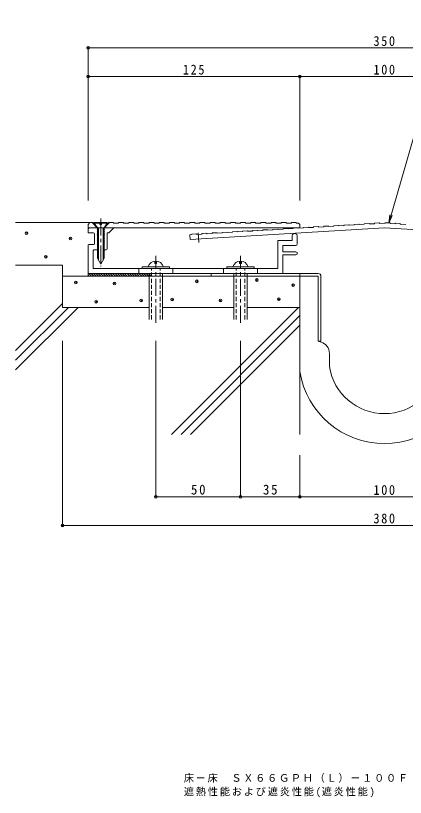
# Model space of a CAD drawing. Units: millimetres at full size, sheet at 1:2. Extents: x -262 to 356, y -274 to 198.
# Drawn here: x -262.4 to -32.4, y -273.7 to 187.8 of the extents above; entities that cross this region are included whole.
import ezdxf

# ---------------------------------------------------------------- set-up
doc = ezdxf.new("R2010")
doc.units = ezdxf.units.MM
doc.header["$LTSCALE"] = 2
doc.header["$PDMODE"] = 32
doc.header["$PDSIZE"] = 1.6
doc.linetypes.add('CHAIN1', pattern=[8, 5, -1, 1, -1])
doc.linetypes.add('DASHED1', pattern=[1.8, 1.2, -0.6])
for name, color, linetype, lineweight in [('D-0', 3, 'Continuous', 9), ('D-1', 2, 'Continuous', 9), ('D-2', 3, 'Continuous', 9), ('D-3', 6, 'Continuous', 5), ('D-4', 7, 'Continuous', 9), ('D-5', 7, 'Continuous', 9)]:
    doc.layers.add(name, color=color, linetype=linetype, lineweight=lineweight)
doc.styles.add('ＭＳ ゴシック', font='')
doc.styles.get('ＭＳ ゴシック').set_extended_font_data('MS Gothic')

msp = doc.modelspace()

# ---------------------------------------------------------------- linework, layer by layer
at = {"layer": 'D-0'}
for p, q in [((-219.688, 64.619), (-218.688, 65.619)), ((-219.688, 64.619), (-219.688, 62.619)), ((-214.288, 62.619), (-217.288, 65.619)), ((-210.088, 62.619), (-207.088, 65.619)), ((-95.393, 65.319), (-94.693, 64.619)), ((-94.693, 64.619), (-94.693, 62.619)), ((-59.796, 64.713), (-62.491, 64.551)), ((-56.636, 64.652), (-59.631, 64.473)), ((-56.643, 64.752), (-56.636, 64.652)), ((-53.807, 65.072), (-56.502, 64.911)), ((-53.648, 64.932), (-53.642, 64.832)), ((-50.647, 65.012), (-53.642, 64.832)), ((-50.653, 65.111), (-50.647, 65.012)), ((-47.817, 65.432), (-50.513, 65.27)), ((-47.659, 65.291), (-47.653, 65.191)), ((-44.693, 65.369), (-47.653, 65.191)), ((-44.693, 65.369), (-44.359, 65.349)), ((-44.353, 65.449), (-44.359, 65.349)), ((-41.499, 65.428), (-44.194, 65.589)), ((-41.358, 65.269), (-41.364, 65.169)), ((-41.364, 65.169), (-38.37, 64.989)), ((-38.364, 65.089), (-38.37, 64.989)), ((-35.51, 65.068), (-38.205, 65.23)), ((-35.369, 64.91), (-35.375, 64.81)), ((-35.375, 64.81), (-32.381, 64.63)), ((-32.375, 64.73), (-32.381, 64.63)), ((-94.693, 62.619), (-219.688, 62.619)), ((-44.693, 62.614), (-159.44, 55.729)), ((-137.656, 60.041), (-140.351, 59.88)), ((-134.502, 60.08), (-134.496, 59.98)), ((-131.667, 60.401), (-134.362, 60.239)), ((-131.508, 60.26), (-131.502, 60.16)), ((-128.507, 60.34), (-131.502, 60.16)), ((-128.513, 60.439), (-128.507, 60.34)), ((-125.677, 60.76), (-128.372, 60.598)), ((-125.519, 60.619), (-125.513, 60.519)), ((-122.518, 60.699), (-125.513, 60.519)), ((-122.524, 60.799), (-122.518, 60.699)), ((-119.688, 61.119), (-122.383, 60.958)), ((-119.529, 60.979), (-119.523, 60.879)), ((-116.529, 61.058), (-119.523, 60.879)), ((-116.535, 61.158), (-116.529, 61.058)), ((-113.699, 61.479), (-116.394, 61.317)), ((-113.54, 61.338), (-113.534, 61.238)), ((-110.54, 61.418), (-113.534, 61.238)), ((-110.546, 61.518), (-110.54, 61.418)), ((-107.71, 61.838), (-110.405, 61.676)), ((-107.551, 61.697), (-107.545, 61.597)), ((-104.55, 61.777), (-107.545, 61.597)), ((-104.556, 61.877), (-104.55, 61.777)), ((-101.72, 62.198), (-104.416, 62.036)), ((-101.562, 62.057), (-101.556, 61.957)), ((-98.561, 62.137), (-101.556, 61.957)), ((-98.567, 62.236), (-98.561, 62.137)), ((-95.731, 62.557), (-98.426, 62.395)), ((-95.572, 62.416), (-95.567, 62.316)), ((-92.572, 62.496), (-95.567, 62.316)), ((-92.578, 62.596), (-92.572, 62.496)), ((-89.742, 62.916), (-92.437, 62.754)), ((-89.583, 62.775), (-89.577, 62.676)), ((-86.583, 62.855), (-89.577, 62.676)), ((-86.589, 62.955), (-86.583, 62.855)), ((-83.753, 63.276), (-86.448, 63.114)), ((-83.594, 63.135), (-83.588, 63.035)), ((-80.593, 63.215), (-83.588, 63.035)), ((-80.599, 63.314), (-80.593, 63.215)), ((-77.763, 63.635), (-80.459, 63.473)), ((-77.605, 63.494), (-77.599, 63.394)), ((-74.604, 63.574), (-77.599, 63.394)), ((-74.61, 63.674), (-74.604, 63.574)), ((-71.774, 63.994), (-74.469, 63.833)), ((-71.616, 63.854), (-71.61, 63.754)), ((-68.615, 63.933), (-71.61, 63.754)), ((-68.621, 64.033), (-68.615, 63.933)), ((-65.785, 64.354), (-68.48, 64.192)), ((-65.626, 64.213), (-65.62, 64.113)), ((-62.626, 64.293), (-65.62, 64.113)), ((-62.632, 64.393), (-62.626, 64.293)), ((-59.637, 64.572), (-59.631, 64.473)), ((-158.453, 58.543), (-159.605, 58.474)), ((-159.605, 58.474), (-159.44, 55.729)), ((-158.459, 58.643), (-158.453, 58.543)), ((-155.623, 58.963), (-158.319, 58.801)), ((-155.465, 58.822), (-155.459, 58.722)), ((-152.464, 58.902), (-155.459, 58.722)), ((-152.47, 59.002), (-152.464, 58.902)), ((-149.634, 59.323), (-152.329, 59.161)), ((-149.476, 59.182), (-149.47, 59.082)), ((-146.475, 59.262), (-149.47, 59.082)), ((-146.481, 59.361), (-146.475, 59.262)), ((-143.645, 59.682), (-146.34, 59.52)), ((-143.486, 59.541), (-143.48, 59.441)), ((-140.486, 59.621), (-143.48, 59.441)), ((-140.492, 59.721), (-140.486, 59.621)), ((-137.497, 59.9), (-137.491, 59.801)), ((-134.496, 59.98), (-137.491, 59.801))]:
    msp.add_line(p, q, dxfattribs=at)
at = {"layer": 'D-0', "linetype": 'CHAIN1'}
msp.add_line((-154.67, 59.703), (-154.319, 53.856), dxfattribs=at)
at = {"layer": 'D-0'}
msp.add_lwpolyline([(-44.693, 62.614), (70.069, 55.728), (70.249, 58.722)], dxfattribs=at)
for centre, start, end in [((-59.787, 64.563), 3.43707, 93.43044), ((-56.493, 64.761), 93.4371, 183.43083), ((-53.798, 64.923), 3.43707, 93.43044), ((-50.504, 65.12), 93.4375, 183.43083), ((-47.808, 65.282), 3.43044, 93.43083), ((-44.203, 65.44), 86.56955, 176.5629), ((-41.508, 65.278), 356.56917, 86.5629), ((-38.214, 65.08), 86.56955, 176.5629), ((-35.519, 64.919), 356.56917, 86.5629), ((-137.647, 59.891), 3.43707, 93.43044), ((-134.353, 60.089), 93.4375, 183.43083), ((-131.658, 60.251), 3.43707, 93.43044), ((-128.363, 60.448), 93.4371, 183.43083), ((-125.668, 60.61), 3.43707, 93.43044), ((-122.374, 60.808), 93.4375, 183.43083), ((-119.679, 60.97), 3.43707, 93.43044), ((-116.385, 61.167), 93.4371, 183.43083), ((-113.69, 61.329), 3.43707, 93.43044), ((-110.396, 61.527), 93.4371, 183.43083), ((-107.701, 61.688), 3.43083, 93.4371), ((-104.407, 61.886), 93.4371, 183.43083), ((-101.711, 62.048), 3.43707, 93.43044), ((-98.417, 62.245), 93.4371, 183.43083), ((-95.722, 62.407), 3.43707, 93.43044), ((-92.428, 62.605), 93.4375, 183.43083), ((-89.733, 62.766), 3.43707, 93.43044), ((-86.439, 62.964), 93.4371, 183.43083), ((-83.744, 63.126), 3.43707, 93.43044), ((-80.45, 63.324), 93.4371, 183.43083), ((-77.755, 63.485), 3.43707, 93.43044), ((-74.46, 63.683), 93.43083, 183.43083), ((-71.765, 63.845), 3.43707, 93.43044), ((-68.471, 64.042), 93.4375, 183.42375), ((-65.776, 64.204), 3.43707, 93.43082), ((-62.482, 64.402), 93.4375, 183.43083), ((-158.31, 58.652), 93.43083, 183.4375), ((-155.615, 58.813), 3.4375, 93.43044), ((-152.32, 59.011), 93.4375, 183.43044), ((-149.625, 59.173), 3.4375, 93.43044), ((-146.331, 59.37), 93.4375, 183.43083), ((-143.636, 59.532), 3.43707, 93.43044), ((-140.342, 59.73), 93.4375, 183.43083)]:
    msp.add_arc(centre, 0.15, start, end, dxfattribs=at)
at = {"layer": 'D-1'}
for p, q in [((-216.038, 65.319), (-214.188, 62.619)), ((-216.038, 65.319), (-212.688, 65.319)), ((-211.688, 65.319), (-208.338, 65.319)), ((-210.188, 62.619), (-208.338, 65.319)), ((-208.338, 65.619), (-208.338, 65.319)), ((-218.981, 62.619), (-219.688, 61.912)), ((-219.688, 61.912), (-219.688, 59.619)), ((-213.938, 62.439), (-214.388, 62.179)), ((-214.388, 62.179), (-213.938, 61.919)), ((-214.188, 62.619), (-214.195, 44.62)), ((-213.938, 62.619), (-213.938, 62.439)), ((-213.588, 62.619), (-213.595, 43.581)), ((-210.788, 62.619), (-210.795, 43.58)), ((-210.438, 62.619), (-210.438, 62.439)), ((-210.438, 62.439), (-209.988, 62.179)), ((-209.988, 62.179), (-210.438, 61.919)), ((-210.188, 62.619), (-210.195, 44.62)), ((-204.688, 62.319), (-207.388, 59.619)), ((-204.688, 62.619), (-204.688, 62.319)), ((-216.388, 59.619), (-219.688, 59.619)), ((-215.888, 53.139), (-215.888, 59.119)), ((-207.388, 59.619), (-208.488, 59.619)), ((-208.488, 50.119), (-208.488, 59.619)), ((-99.193, 55.119), (-99.193, 57.819)), ((-96.193, 57.819), (-96.193, 53.119)), ((-219.693, 52.139), (-219.693, 35.619)), ((-216.388, 52.639), (-219.188, 52.639)), ((-107.693, 55.119), (-99.193, 55.119)), ((-107.693, 38.619), (-107.693, 55.119)), ((-104.693, 52.119), (-97.193, 52.119)), ((-104.693, 48.369), (-104.693, 52.119)), ((-216.693, 49.119), (-216.693, 38.619)), ((-216.188, 49.619), (-214.193, 49.619)), ((-210.193, 49.619), (-208.988, 49.619)), ((-104.693, 48.369), (-97.068, 48.369)), ((-104.693, 46.619), (-97.068, 46.619)), ((-104.693, 46.619), (-104.693, 35.619)), ((-214.195, 44.62), (-212.195, 41.155)), ((-210.195, 44.62), (-212.195, 41.155)), ((-180.193, 41.419), (-180.193, 42.893)), ((-179.193, 41.419), (-179.193, 42.893)), ((-130.193, 41.419), (-130.193, 42.893)), ((-129.193, 41.419), (-129.193, 42.893)), ((-216.693, 38.619), (-107.693, 38.619)), ((-189.693, 35.619), (-189.693, 38.619)), ((-171.693, 39.619), (-187.693, 39.619)), ((-187.693, 39.619), (-187.693, 38.619)), ((-180.193, 41.419), (-179.193, 41.419)), ((-171.693, 38.619), (-171.693, 39.619)), ((-169.693, 35.619), (-169.693, 38.619)), ((-139.693, 35.619), (-139.693, 38.619)), ((-121.693, 39.619), (-137.693, 39.619)), ((-137.693, 39.619), (-137.693, 38.619)), ((-130.193, 41.419), (-129.193, 41.419)), ((-121.693, 38.619), (-121.693, 39.619)), ((-119.693, 35.619), (-119.693, 38.619)), ((-183.693, 8.547), (-183.693, 35.619)), ((-175.693, 8.547), (-175.693, 35.619)), ((-133.693, 8.547), (-133.693, 35.619)), ((-125.693, 8.547), (-125.693, 35.619))]:
    msp.add_line(p, q, dxfattribs=at)
at = {"layer": 'D-1', "linetype": 'CHAIN1'}
for p, q in [((-212.188, 68.102), (-212.188, 50.702)), ((-212.188, 68.102), (-212.188, 39.796)), ((-179.693, 6.431), (-179.693, 46.116)), ((-129.693, 6.431), (-129.693, 46.116))]:
    msp.add_line(p, q, dxfattribs=at)
at = {"layer": 'D-1', "linetype": 'DASHED1'}
for p, q in [((-182.193, 8.547), (-182.193, 38.619)), ((-177.193, 8.547), (-177.193, 38.619)), ((-132.193, 8.547), (-132.193, 38.619)), ((-127.193, 8.547), (-127.193, 38.619))]:
    msp.add_line(p, q, dxfattribs=at)
at = {"layer": 'D-1'}
for points in [[(-208.338, 65.619), (-216.038, 65.619), (-216.038, 65.319)], [(-211.688, 65.619), (-211.688, 64.619), (-212.688, 64.619), (-212.688, 65.619)], [(-213.938, 61.919), (-213.938, 61.739), (-214.388, 61.479), (-213.938, 61.219), (-213.938, 61.039), (-214.388, 60.779), (-213.938, 60.519), (-213.938, 60.339), (-214.388, 60.079), (-213.938, 59.819), (-213.938, 59.639), (-214.388, 59.379), (-213.938, 59.119), (-213.938, 58.939), (-214.388, 58.679), (-213.938, 58.419), (-213.938, 58.239), (-214.388, 57.979), (-213.938, 57.719), (-213.938, 57.539), (-214.388, 57.279), (-213.938, 57.019), (-213.938, 56.839), (-214.388, 56.579), (-213.938, 56.319), (-213.938, 56.139), (-214.388, 55.879), (-213.938, 55.619), (-213.938, 55.439), (-214.388, 55.179), (-213.938, 54.919), (-213.938, 54.739), (-214.388, 54.479), (-213.938, 54.219), (-213.938, 54.039), (-214.388, 53.779), (-213.938, 53.519), (-213.938, 53.339), (-214.388, 53.079), (-213.938, 52.819)], [(-210.438, 61.919), (-210.438, 61.739), (-209.988, 61.479), (-210.438, 61.219), (-210.438, 61.039), (-209.988, 60.779), (-210.438, 60.519), (-210.438, 60.339), (-209.988, 60.079), (-210.438, 59.819), (-210.438, 59.639), (-209.988, 59.379), (-210.438, 59.119), (-210.438, 58.939), (-209.988, 58.679), (-210.438, 58.419), (-210.438, 58.239), (-209.988, 57.979), (-210.438, 57.719), (-210.438, 57.539), (-209.988, 57.279), (-210.438, 57.019), (-210.438, 56.839), (-209.988, 56.579), (-210.438, 56.319), (-210.438, 56.139), (-209.988, 55.879), (-210.438, 55.619), (-210.438, 55.439), (-209.988, 55.179), (-210.438, 54.919), (-210.438, 54.739), (-209.988, 54.479), (-210.438, 54.219), (-210.438, 54.039), (-209.988, 53.779), (-210.438, 53.519), (-210.438, 53.339), (-209.988, 53.079), (-210.438, 52.819)], [(-213.938, 52.819), (-213.938, 52.639), (-213.972, 52.619)], [(-210.438, 52.819), (-210.438, 52.639), (-210.403, 52.619)]]:
    msp.add_lwpolyline(points, dxfattribs=at)
for centre, radius, start, end in [((-216.388, 59.119), 0.5, 0, 90), ((-97.693, 57.819), 1.5, 359.99998, 180), ((-219.188, 52.139), 0.5, 90, 180), ((-216.388, 53.139), 0.5, 270, 0), ((-97.193, 53.119), 1, 270, 0), ((-216.188, 49.119), 0.5, 90, 180), ((-208.988, 50.119), 0.5, 270, 0), ((-97.068, 47.494), 0.875, 269.99998, 90), ((-179.693, 38.201), 4.718, 17.49231, 162.50768), ((-129.693, 38.201), 4.718, 17.49231, 162.50768)]:
    msp.add_arc(centre, radius, start, end, dxfattribs=at)
at = {"layer": 'D-2'}
for p, q in [((-216.888, 65.619), (-218.688, 65.619)), ((-216.688, 65.419), (-216.688, 65.319)), ((-213.688, 65.319), (-216.688, 65.319)), ((-213.688, 65.419), (-213.688, 65.319)), ((-210.888, 65.619), (-213.488, 65.619)), ((-210.688, 65.419), (-210.688, 65.319)), ((-207.688, 65.319), (-210.688, 65.319)), ((-207.688, 65.419), (-207.688, 65.319)), ((-204.888, 65.619), (-207.488, 65.619)), ((-204.688, 65.419), (-204.688, 65.319)), ((-201.688, 65.319), (-204.688, 65.319)), ((-201.688, 65.419), (-201.688, 65.319)), ((-198.888, 65.619), (-201.488, 65.619)), ((-198.688, 65.419), (-198.688, 65.319)), ((-195.688, 65.319), (-198.688, 65.319)), ((-195.688, 65.419), (-195.688, 65.319)), ((-192.888, 65.619), (-195.488, 65.619)), ((-192.688, 65.419), (-192.688, 65.319)), ((-189.688, 65.319), (-192.688, 65.319)), ((-189.688, 65.419), (-189.688, 65.319)), ((-186.888, 65.619), (-189.488, 65.619)), ((-186.688, 65.419), (-186.688, 65.319)), ((-183.688, 65.319), (-186.688, 65.319)), ((-183.688, 65.419), (-183.688, 65.319)), ((-180.888, 65.619), (-183.488, 65.619)), ((-180.688, 65.419), (-180.688, 65.319)), ((-177.688, 65.319), (-180.688, 65.319)), ((-177.688, 65.419), (-177.688, 65.319)), ((-174.888, 65.619), (-177.488, 65.619)), ((-174.688, 65.419), (-174.688, 65.319)), ((-171.688, 65.319), (-174.688, 65.319)), ((-171.688, 65.419), (-171.688, 65.319)), ((-168.888, 65.619), (-171.488, 65.619)), ((-168.688, 65.419), (-168.688, 65.319)), ((-165.688, 65.319), (-168.688, 65.319)), ((-165.688, 65.419), (-165.688, 65.319)), ((-162.888, 65.619), (-165.488, 65.619)), ((-162.688, 65.419), (-162.688, 65.319)), ((-159.688, 65.319), (-162.688, 65.319)), ((-159.688, 65.419), (-159.688, 65.319)), ((-156.888, 65.619), (-159.488, 65.619)), ((-156.688, 65.419), (-156.688, 65.319)), ((-153.688, 65.319), (-156.688, 65.319)), ((-153.688, 65.419), (-153.688, 65.319)), ((-150.888, 65.619), (-153.488, 65.619)), ((-150.688, 65.419), (-150.688, 65.319)), ((-147.688, 65.319), (-150.688, 65.319)), ((-147.688, 65.419), (-147.688, 65.319)), ((-144.888, 65.619), (-147.488, 65.619)), ((-144.688, 65.419), (-144.688, 65.319)), ((-141.688, 65.319), (-144.688, 65.319)), ((-141.688, 65.419), (-141.688, 65.319)), ((-138.888, 65.619), (-141.488, 65.619)), ((-138.688, 65.419), (-138.688, 65.319)), ((-135.688, 65.319), (-138.688, 65.319)), ((-135.688, 65.419), (-135.688, 65.319)), ((-132.888, 65.619), (-135.488, 65.619)), ((-132.688, 65.419), (-132.688, 65.319)), ((-129.688, 65.319), (-132.688, 65.319)), ((-129.688, 65.419), (-129.688, 65.319)), ((-126.888, 65.619), (-129.488, 65.619)), ((-126.688, 65.419), (-126.688, 65.319)), ((-123.688, 65.319), (-126.688, 65.319)), ((-123.688, 65.419), (-123.688, 65.319)), ((-120.888, 65.619), (-123.488, 65.619)), ((-120.688, 65.419), (-120.688, 65.319)), ((-117.688, 65.319), (-120.688, 65.319)), ((-117.688, 65.419), (-117.688, 65.319)), ((-114.888, 65.619), (-117.488, 65.619)), ((-114.688, 65.419), (-114.688, 65.319)), ((-111.688, 65.319), (-114.688, 65.319)), ((-111.688, 65.419), (-111.688, 65.319)), ((-108.888, 65.619), (-111.488, 65.619)), ((-108.688, 65.419), (-108.688, 65.319)), ((-105.688, 65.319), (-108.688, 65.319)), ((-105.688, 65.419), (-105.688, 65.319)), ((-102.888, 65.619), (-105.488, 65.619)), ((-102.688, 65.419), (-102.688, 65.319)), ((-99.688, 65.319), (-102.688, 65.319)), ((-99.688, 65.419), (-99.688, 65.319)), ((-96.888, 65.619), (-99.488, 65.619)), ((-96.688, 65.419), (-96.688, 65.319)), ((-95.393, 65.319), (-96.688, 65.319))]:
    msp.add_line(p, q, dxfattribs=at)
at = {"layer": 'D-2', "color": 4}
for p, q in [((-219.693, 34.019), (-219.693, 35.619)), ((-83.793, 35.619), (-219.693, 35.619)), ((-219.693, 34.019), (-219.693, 35.619)), ((-219.693, 34.019), (-181.755, 34.019)), ((-147.093, 34.019), (-147.093, 35.619)), ((-147.093, 34.019), (-83.793, 34.019)), ((-94.693, -22.151), (-94.693, 34.019)), ((-82.193, 34.019), (-82.193, -4.381)), ((-82.163, -4.875), (-83.793, -4.381)), ((-77.193, -11.574), (-77.193, -19.381))]:
    msp.add_line(p, q, dxfattribs=at)
msp.add_lwpolyline([(-82.193, -4.381), (-83.793, -4.381), (-83.793, 34.019)], dxfattribs=at)
at = {"layer": 'D-2'}
for centre, start, end in [((-216.888, 65.419), 0, 90), ((-213.488, 65.419), 90, 180), ((-210.888, 65.419), 0, 90), ((-207.488, 65.419), 90, 180), ((-204.888, 65.419), 0, 90), ((-201.488, 65.419), 90, 180), ((-198.888, 65.419), 0, 90), ((-195.488, 65.419), 90, 180), ((-192.888, 65.419), 0, 90), ((-189.488, 65.419), 90, 180), ((-186.888, 65.419), 0, 90), ((-183.488, 65.419), 90, 180), ((-180.888, 65.419), 0, 90), ((-177.488, 65.419), 90, 180), ((-174.888, 65.419), 0, 90), ((-171.488, 65.419), 90, 180), ((-168.888, 65.419), 0, 90), ((-165.488, 65.419), 90, 180), ((-162.888, 65.419), 0, 90), ((-159.488, 65.419), 90, 180), ((-156.888, 65.419), 0, 90), ((-153.488, 65.419), 90, 180), ((-150.888, 65.419), 0, 90), ((-147.488, 65.419), 90, 180), ((-144.888, 65.419), 0, 90), ((-141.488, 65.419), 90, 180), ((-138.888, 65.419), 0, 90), ((-135.488, 65.419), 90, 180), ((-132.888, 65.419), 0, 90), ((-129.488, 65.419), 90, 180), ((-126.888, 65.419), 0, 90), ((-123.488, 65.419), 90, 180), ((-120.888, 65.419), 0, 90), ((-117.488, 65.419), 90, 180), ((-114.888, 65.419), 0, 90), ((-111.488, 65.419), 90, 180), ((-108.888, 65.419), 0, 90), ((-105.488, 65.419), 90, 180), ((-102.888, 65.419), 0, 90), ((-99.488, 65.419), 90, 180), ((-96.888, 65.419), 0, 90)]:
    msp.add_arc(centre, 0.2, start, end, dxfattribs=at)
at = {"layer": 'D-2', "color": 4}
for centre, radius, start, end in [((-83.793, 34.019), 1.6, 0, 90), ((-84.193, -11.574), 7, 0, 73.14159), ((-44.693, -14.234), 50.615, 188.9995, 351.0005), ((-44.693, -14.234), 32.905, 188.9995, 351.0005)]:
    msp.add_arc(centre, radius, start, end, dxfattribs=at)
at = {"layer": 'D-3'}
for p, q in [((-262.443, 65.619), (-218.693, 65.619)), ((-262.443, 40.619), (-234.693, 40.619)), ((-234.693, 15.619), (-234.693, 40.619)), ((-234.693, 34.019), (-94.693, 34.019)), ((-94.693, -59.381), (-94.693, 35.619)), ((-262.443, -9.93), (-234.693, 17.82)), ((-262.443, -15.586), (-231.237, 15.619)), ((-262.443, -21.243), (-225.58, 15.619)), ((-234.693, 15.619), (-183.693, 15.619)), ((-175.693, 15.619), (-133.693, 15.619)), ((-170.473, -59.381), (-95.472, 15.619)), ((-125.693, 15.619), (-94.693, 15.619)), ((-164.816, -59.381), (-94.693, 10.742)), ((-159.159, -59.381), (-94.693, 5.085))]:
    msp.add_line(p, q, dxfattribs=at)
for p in [(-255.993, 59.435), (-230.066, 56.273), (-244.611, 45.523), (-120.123, 31.78), (-226.904, 30.346), (-204.139, 29.714), (-155.446, 30.979), (-98.64, 28.796), (-214.889, 18.964), (-188.33, 19.596), (-169.991, 20.228), (-141.534, 19.596), (-106.994, 20.442)]:
    msp.add_point(p, dxfattribs=at)
at = {"layer": 'D-4'}
for p, q in [((-42.203, 65.305), (-40.194, 69.884)), ((-219.693, 34.571), (-219.141, 34.019)), ((-219.327, 35.619), (-217.727, 34.019)), ((-217.913, 35.619), (-216.313, 34.019)), ((-216.498, 35.619), (-214.898, 34.019)), ((-215.084, 35.619), (-213.484, 34.019)), ((-213.67, 35.619), (-212.07, 34.019)), ((-212.256, 35.619), (-210.656, 34.019)), ((-210.842, 35.619), (-209.242, 34.019)), ((-209.427, 35.619), (-207.827, 34.019)), ((-208.013, 35.619), (-206.413, 34.019)), ((-206.599, 35.619), (-204.999, 34.019)), ((-205.185, 35.619), (-203.585, 34.019)), ((-203.771, 35.619), (-202.171, 34.019)), ((-202.356, 35.619), (-200.756, 34.019)), ((-200.942, 35.619), (-199.342, 34.019)), ((-199.528, 35.619), (-197.928, 34.019)), ((-198.114, 35.619), (-196.514, 34.019)), ((-196.699, 35.619), (-195.1, 34.019)), ((-195.285, 35.619), (-193.685, 34.019)), ((-193.871, 35.619), (-192.271, 34.019)), ((-192.457, 35.619), (-190.857, 34.019)), ((-191.043, 35.619), (-189.443, 34.019)), ((-189.628, 35.619), (-188.028, 34.019)), ((-188.214, 35.619), (-186.614, 34.019)), ((-186.8, 35.619), (-185.2, 34.019)), ((-185.386, 35.619), (-183.786, 34.019)), ((-183.972, 35.619), (-182.372, 34.019)), ((-182.557, 35.619), (-182.193, 35.255)), ((-234.693, -113.805), (-234.693, -4.181)), ((-129.693, -96.167), (-179.693, -96.167)), ((-94.693, -96.167), (-129.693, -96.167)), ((-234.693, -113.205), (145.307, -113.205))]:
    msp.add_line(p, q, dxfattribs=at)
msp.add_lwpolyline([(-6.622, 187.843), (-42.203, 65.305), (-41.448, 70.247)], dxfattribs=at)
for p in [(-179.693, -96.167), (-129.693, -96.167), (-94.693, -96.167), (-234.693, -113.205)]:
    msp.add_point(p, dxfattribs=at)
at = {"layer": 'D-5'}
for p, q in [((-219.693, 168.856), (130.307, 168.856)), ((-219.693, 168.856), (-219.693, 78.689)), ((-219.693, 151.981), (130.307, 151.981)), ((-94.693, 151.981), (-94.693, 78.689)), ((-179.693, -4.181), (-179.693, -96.167)), ((-129.693, -4.181), (-129.693, -96.167)), ((-94.693, -71.55), (-94.693, -96.767)), ((-94.693, -96.167), (5.307, -96.167)), ((-94.693, -96.167), (-94.693, -96.767))]:
    msp.add_line(p, q, dxfattribs=at)
for p in [(-219.693, 168.856), (-219.693, 151.981), (-94.693, 151.981), (-94.693, -96.167)]:
    msp.add_point(p, dxfattribs=at)

# ---------------------------------------------------------------- texts
at = {"layer": 'D-4', "color": 2, "char_height": 5.865, "attachment_point": 7, "style": 'ＭＳ ゴシック'}
for s, insert in [('\\T1.27;\\W0.95;50', (-158.943, -94.967)), ('\\T1.27;\\W0.95;35', (-116.443, -94.967)), ('\\T1.27;\\W0.9;380', (-51.193, -112.005))]:
    msp.add_mtext(s, dxfattribs=dict(at, insert=insert))
at = {"layer": 'D-5', "color": 2, "char_height": 5.865, "attachment_point": 7, "style": 'ＭＳ ゴシック'}
for s, insert in [('\\T1.27;\\W0.9;350', (-51.193, 169.856)), ('\\T1.27;\\W0.9;125', (-163.693, 152.981)), ('\\T1.27;\\W0.9;100', (-51.193, 152.981)), ('\\T1.27;\\W0.9;100', (-51.193, -95.167))]:
    msp.add_mtext(s, dxfattribs=dict(at, insert=insert))
at = {"layer": 'D-5', "char_height": 4.399, "attachment_point": 7, "style": 'ＭＳ ゴシック'}
for s, insert in [('\\T1.17;床－床\u3000ＳＸ６６ＧＰＨ（Ｌ）－１００Ｆ\u3000ノンスリップタイプ', (-163.153, -265.026)), ('\\T1.18;遮熱性能および遮炎性能(遮炎性能)', (-163.153, -273.662))]:
    msp.add_mtext(s, dxfattribs=dict(at, insert=insert))

doc.saveas('drawing.dxf')
